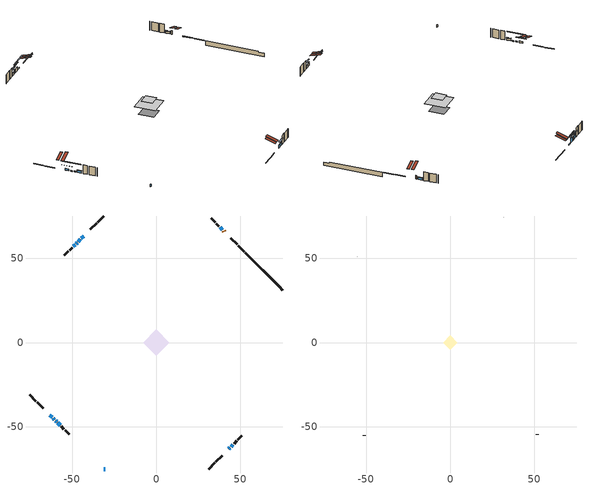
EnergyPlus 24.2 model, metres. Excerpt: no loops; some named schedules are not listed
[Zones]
conditioned space
 floor adiabatic (AdiabaticFloorConstruction): -7.83,0 0,7.83 7.83,0 0,-7.83 z3.05
 floor foundation (Slab1 construction): -5.54,0.24 -0.24,5.54 5.54,-0.24 0.24,-5.54 z-1.8
 wall outside (RimJoist1 construction): 31.15,-75.19 34.8,-71.54 / -75.19,-31.15 -71.54,-34.8 / -31.15,75.19 -34.8,71.54 / 52.38,53.96 48.73,57.62 z0.61:0.91
 wall outside (RimJoist2 construction): 35.46,-70.88 39.11,-67.23 / -70.88,-35.46 -67.23,-39.11 / -35.46,70.88 -39.11,67.23 / 48.07,58.27 44.41,61.93 z0.61:0.91
 wall outside (AdiabaticWallConstruction 1): 40.38,65.96 40.01,66.33 z0.61:2.64
 wall outside (AdiabaticWallConstruction): 39.35,66.99 37.92,68.43 / -58.6,-47.74 -57.16,-49.18 / -31.15,-75.19 -30.42,-75.19 z0.61:1.83; 43.15,-63.19 43.83,-62.51 z0.61:2.19; -63.19,-43.15 -61.82,-44.52 z0.61:1.58; -43.15,63.19 -44.44,61.9 / -61.17,-45.17 -60.52,-45.82 z0.61:1.17; -59.87,-46.48 -59.25,-47.09 z0.61:1.12; -45.1,61.24 -46.39,59.95 / -47.05,59.29 -47.5,58.84 z0.61:2.74; -48.15,58.19 -49.25,57.09 / 44.49,-61.85 45.59,-60.76 z0.61:2.24
 wall outside (Wall1 construction): 46.24,-60.1 47.86,-58.49 / -56.5,-49.84 -54.89,-51.45 / -49.91,56.43 -51.52,54.82 / 37.26,69.08 35.65,70.7 z0.61:5.49
 wall outside (Wall2 construction): 48.51,-57.83 50.92,-55.42 / -54.23,-52.11 -51.82,-54.52 / -52.18,54.16 -54.59,51.75 / 34.99,71.35 32.58,73.76 z0.61:5.49
 wall foundation (FoundationWall1 construction): 53.04,53.3,-1.8 53.04,53.3,0.61 72.98,33.36,0.61 72.98,33.36,-0.02 75.19,31.15,-0.02 75.19,31.15,-1.8
 window (WindowConstruction): 39.35,66.99 37.92,68.42 z0.61:1.83
 window (WindowConstruction 6): 43.15,-63.19 43.83,-62.51 z0.61:2.19
 window (WindowConstruction 7): -63.19,-43.15 -61.82,-44.52 z0.61:1.58
 window (WindowConstruction 9): -43.15,63.19 -44.44,61.9 z0.61:1.17
 window (WindowConstruction 10): -61.17,-45.17 -60.52,-45.82 z0.61:1.17
 window (WindowConstruction 11): -59.86,-46.48 -59.25,-47.09 z0.61:1.12
 window (WindowConstruction 1): -58.6,-47.74 -57.16,-49.18 z0.61:1.83
 window (WindowConstruction 8): -31.15,-75.19 -30.42,-75.19 z0.61:1.83
 window (WindowConstruction 2): -45.1,61.24 -46.39,59.95 z0.61:2.74
 window (WindowConstruction 3): -47.05,59.29 -47.5,58.84 z0.61:2.74
 window (WindowConstruction 4): -48.16,58.19 -49.25,57.09 z0.61:2.23
 window (WindowConstruction 5): 44.49,-61.85 45.59,-60.76 z0.61:2.23
 door (Door): 40.38,65.96 40.01,66.33 z0.61:2.64
 ceiling adiabatic (AdiabaticFloorConstruction): 0,-7.83 7.83,0 0,7.83 -7.83,0 z3.05
 roof outside (Roof1 construction): 40.75,-65.6,5.49 37.05,-61.9,7.23 36.07,-62.87,7.23 39.77,-66.57,5.49; -65.6,-40.75,5.49 -61.9,-37.05,7.23 -62.87,-36.07,7.23 -66.57,-39.77,5.49; -40.75,65.6,5.49 -37.05,61.9,7.23 -36.07,62.87,7.23 -39.77,66.57,5.49; 42.78,63.56,5.49 39.08,59.86,7.23 40.06,58.89,7.23 43.76,62.58,5.49
attic - vented
 floor to conditioned space (Floor1 construction Reversed): -4.25,0 0,4.25 4.25,0 0,-4.25 z5.49
 wall outside (Wall3 construction): 51.58,-54.76 51.7,-54.64 / -51.17,-55.17 -51.05,-55.29 / -55.25,51.1 -55.36,50.98 / 31.92,74.42 31.8,74.54 z0.61:5.49
 roof outside (Roof2 construction): 42.49,-63.85,5.49 38.35,-59.71,7.44 37.26,-60.8,7.44 41.4,-64.94,5.49; -63.85,-42.49,5.49 -59.71,-38.35,7.44 -60.8,-37.26,7.44 -64.94,-41.4,5.49; -42.49,63.85,5.49 -38.35,59.71,7.44 -37.26,60.8,7.44 -41.4,64.94,5.49; 41.04,65.31,5.49 36.9,61.17,7.44 37.99,60.08,7.44 42.13,64.22,5.49
shading: 37.77,68.57 39.49,66.85 39.79,67.14 38.07,68.86 z2.03; 43.98,-62.37 43.01,-63.33 43.3,-63.62 44.27,-62.66 z2.39; -60.57,-45.78 -64.45,-41.89 -64.74,-42.18 -60.86,-46.07 z3.36; -47.56,58.79 -40.04,66.3 -40.33,66.59 -47.85,59.08 z5.57; -57.41,-48.93 -64.28,-42.06 -64.57,-42.35 -57.7,-49.22 z5.57; -56.14,-50.2 -62.98,-43.36 -63.27,-43.66 -56.43,-50.49 z5.52; -57.02,-49.32 -58.74,-47.6 -59.03,-47.89 -57.31,-49.61 z2.03; -47.65,58.69 -43.84,62.5 -44.13,62.79 -47.94,58.98 z4.52; -48.76,57.58 -45.79,60.55 -46.08,60.84 -49.05,57.88 z4.52; -50.51,55.83 -46.9,59.44 -47.19,59.74 -50.8,56.12 z4.01; 46.84,-59.5 43.23,-63.11 43.52,-63.4 47.13,-59.79 z4.01
[Building]
Building 1: Terrain=Suburbs
[Site:Location]
Quebec Intl AP_QC: Latitude {deg}=46.8; Longitude {deg}=-71.38; Time Zone {hr}=-5; Elevation {m}=74; Keep Site Location Information=Yes
[Site:GroundTemperature:Shallow]
0.0108218, -2.24938, -2.43038, -1.3578, 2.94801, 7.23376, 10.9493, 13.303, 13.5029, 11.5886, 7.96783, 3.81355
[Site:WaterMainsTemperature]
Calculation Method=Schedule; Temperature Schedule=mains temperature schedule
[Material] Roughness=Rough; Thermal Absorptance=0.9
Name | Thickness {m} | Conductivity {W/m-K} | Density {kg/m3} | Specific Heat {J/kg-K} | Solar Absorptance | Visible Absorptance
asphalt or fiberglass shingles | 0.00635 | 0.162714 | 1121.4 | 1465.45 | 0.4 | 0.4
ceiling loosefill ins | 0.0846667 | 0.0480833 | 16.02 | 1046.75 | 0.7 | 0.7
ceiling stud and cavity | 0.1397 | 0.0932282 | 65.682 | 1177.47 | 0.7 | 0.7
concrete 4.0 in. | 0.1016 | 1.803125 | 2242.8 | 837.4 | 0.7 | 0.7
concrete 8.0 in. | 0.2032 | 1.803125 | 2242.8 | 837.4 | 0.7 | 0.7
door material | 0.04445 | 0.0451087 | 512.64 | 1214.23 | 0.7 | 0.7
exterior vertical ins | 0.0319004 | 0.029427 | 32.04 | 1214.23 | 0.7 | 0.7
floor covering | 0.0127 | 0.0433444 | 54.468 | 1339.84 | 0.6 | 0.6
floor rigid ins; wall rigid ins | 0.512978 | 0.029427 | 32.04 | 1214.23 | 0.7 | 0.7
floor stud and cavity | 0.1397 | 1.75129 | 37.0049 | 1207.88 | 0.7 | 0.7
furniture material conditioned space 1 | 0.1524 | 0.115458 | 640.8 | 1214.23 | 0.6 | 0.6
gypsum board | 0.0127 | 0.160291 | 801 | 837.4 | 0.6 | 0.6
gypsum board 1 | 0.0127 | 0.160291 | 801 | 837.4 | 0.7 | 0.7
osb sheathing 0.5 in. | 0.0127 | 0.115458 | 512.64 | 1214.23 | 0.7 | 0.7
osb sheathing 0.75 in. | 0.01905 | 0.115458 | 512.64 | 1214.23 | 0.7 | 0.7
osb sheathing 2.0 in. | 0.0508 | 0.115458 | 512.64 | 1214.23 | 0.7 | 0.7
rim joist stud and cavity | 0.0508 | 0.0451784 | 125.044 | 1163.47 | 0.6 | 0.6
rim joist stud and cavity 1 | 0.0508 | 0.0310022 | 125.044 | 1163.47 | 0.6 | 0.6
roof stud and cavity | 0.2032 | 0.178146 | 78.34581 | 1123.46 | 0.7 | 0.7
wall stud and cavity | 0.1397 | 0.0917207 | 139.0536 | 1170.24 | 0.7 | 0.7
wall stud and cavity 1 | 0.1397 | 0.0884486 | 139.0536 | 1170.24 | 0.7 | 0.7
wall stud and cavity 2 | 0.0889 | 6.1454 | 50.32683 | 1063.81 | 0.6 | 0.6
wall stud and cavity 3 | 0.0889 | 0.380278 | 52.3479 | 1209.89 | 0.7 | 0.7
wall stud and cavity 4 | 0.0889 | 0.391764 | 83.0341 | 1211.67 | 0.7 | 0.7
wood siding | 0.0254 | 0.102417 | 544.68 | 1172.36 | 0.4 | 0.4
wood siding 1 | 0.00254 | 0.102417 | 544.68 | 1172.36 | 0.4 | 0.4
wood siding 2; wood siding 3; wood siding 4 | 0.0254 | 0.102417 | 544.68 | 1172.36 | 0.7 | 0.7
[WindowMaterial:SimpleGlazingSystem]
Name | U-Factor {W/m2-K} | Solar Heat Gain Coefficient
WindowMaterial | 2.929848 | 0.66
WindowMaterial 1 | 2.97187 | 0.6
WindowMaterial 2 | 2.949721 | 0.64
WindowMaterial 3 | 2.89748 | 0.69
WindowMaterial 4 | 2.92303 | 0.66
WindowMaterial 5 | 2.94461 | 0.64
WindowMaterial 6 | 2.97414 | 0.62
WindowMaterial 7 | 2.986628 | 0.6
WindowMaterial 8 | 2.99742 | 0.59
[Construction]
AdiabaticFloorConstruction: floor stud and cavity, floor rigid ins, osb sheathing 0.75 in., floor covering
AdiabaticWallConstruction: wood siding 3, wall rigid ins, wall stud and cavity 3, gypsum board
AdiabaticWallConstruction 1: wood siding 4, wall rigid ins, wall stud and cavity 3, gypsum board
Door: door material
Floor1 construction Reversed: gypsum board, ceiling stud and cavity, ceiling loosefill ins
FoundationWall1 construction: concrete 8.0 in., gypsum board 1
furniture construction conditioned space 1: furniture material conditioned space 1
PartitionWallConstruction: gypsum board, wall stud and cavity 4, gypsum board
RimJoist1 construction: wood siding 2, osb sheathing 2.0 in., rim joist stud and cavity
RimJoist2 construction: wood siding 2, osb sheathing 2.0 in., rim joist stud and cavity 1
Roof1 construction: asphalt or fiberglass shingles, osb sheathing 0.75 in., roof stud and cavity, gypsum board
Roof2 construction: asphalt or fiberglass shingles
Slab1 construction: concrete 4.0 in.
Wall1 construction: wood siding, osb sheathing 0.5 in., wall stud and cavity, gypsum board
Wall2 construction: wood siding, osb sheathing 0.5 in., wall stud and cavity 1, gypsum board
Wall3 construction: wood siding 1, wall stud and cavity 2
WindowConstruction; WindowConstruction 1: WindowMaterial
WindowConstruction 10; WindowConstruction 9: WindowMaterial 7
WindowConstruction 11: WindowMaterial 8
WindowConstruction 2: WindowMaterial 1
WindowConstruction 3: WindowMaterial 2
WindowConstruction 4; WindowConstruction 5: WindowMaterial 3
WindowConstruction 6: WindowMaterial 4
WindowConstruction 7: WindowMaterial 5
WindowConstruction 8: WindowMaterial 6
[Zone] Multiplier=1; Part of Total Floor Area=Yes
Name | Volume {m3}
attic - vented | 11.4317
conditioned space | 456.3
[Space]
Name | Zone | Volume {m3}
attic - vented 1 | attic - vented | 11.4317
conditioned space 1 | conditioned space | 456.3
[ZoneInfiltration:EffectiveLeakageArea]
infil attic - vented 1: Zone or Space=attic - vented 1; Schedule=Always On Discrete; Effective Air Leakage Area {cm2}=1332.92; Stack Coefficient=0.000474773; Wind Coefficient=1.47219e-05
[ZoneMixing]
whole house fan mix: Zone or Space=attic - vented; Schedule=Always On Continuous; Design Flow Rate Calculation Method=Flow/Zone; Design Flow Rate {m3/s}=0; Source Zone or Space=conditioned space
[SurfaceProperty:ExposedFoundationPerimeter]
Slab1: Exposed Perimeter Calculation Method=TotalExposedPerimeter; Total Exposed Perimeter {m}=31.334
[InternalMass] Zone or ZoneList=conditioned space; Space or SpaceList=conditioned space 1
Name | Construction | Surface Area {m2}
furniture mass conditioned space 1 | furniture construction conditioned space 1 | 73.5201
partition wall mass | PartitionWallConstruction | 183.8
[Lights]
interior lighting: Zone or ZoneList or Space or SpaceList=conditioned space 1; Schedule=interior lighting schedule; Design Level Calculation Method=LightingLevel; Lighting Level {W}=343.2; Return Air Fraction=0; Fraction Radiant=0.6; Fraction Visible=0.2; Fraction Replaceable=1
[People]
occupants: Zone or ZoneList or Space or SpaceList=conditioned space 1; Number of People Schedule=occupants schedule; Number of People Calculation Method=People; Number of People=3; Fraction Radiant=0.314171; Sensible Heat Fraction=0.56303; Activity Level Schedule=occupants activity schedule; Carbon Dioxide Generation Rate {m3/s-W}=0; Enable ASHRAE 55 Comfort Warnings=No; Mean Radiant Temperature Calculation Type=EnclosureAveraged
[ElectricEquipment] Zone or ZoneList or Space or SpaceList=conditioned space 1; Design Level Calculation Method=EquipmentLevel
Name | Schedule | Design Level {W} | Fraction Latent | Fraction Radiant | Fraction Lost
clothes dryer | clothes dryer schedule | 140.772 | 0.015 | 0.081 | 0.85
clothes washer | clothes washer schedule | 32.1985 | 0.03 | 0.162 | 0.7
cooking range | cooking range schedule | 215.147 | 0.08 | 0.432 | 0.2
dishwasher | dishwasher schedule | 66.8632 | 0.3 | 0.18 | 0.4
fridge | fridge schedule | 72.9452 | 0 | 0.6 | 0
mech vent bath fan 0 | mech vent bath fan 0 schedule | 50.2 | 0 | 0 | 1
mech vent house fan | mech vent house fan schedule | 0 | 0 | 0 | 1
mech vent house fan cfis | mech vent house fan cfis schedule | 0 | 0 | 0 | 0
mech vent range fan 0 | mech vent range fan 0 schedule | 57 | 0 | 0 | 1
misc plug loads | misc plug loads schedule | 494.7 | 0.045 | 0.513 | 0.1
whole house fan | Always On Discrete | 0 | 0 | 0 | 1
[OtherEquipment] Zone or ZoneList or Space or SpaceList=conditioned space 1; Design Level Calculation Method=EquipmentLevel
Name | Fuel Type | Schedule | Design Level {W} | Fraction Latent | Fraction Radiant | Fraction Lost
clothes dryer 1 | Electricity | clothes dryer schedule | 0 | 0.015 | 0.081 | 0.85
cooking range 1 | Electricity | cooking range schedule | 0 | 0.08 | 0.432 | 0.2
general water use latent | None | general water use schedule | 62.594 | 1 | 0 | 0
general water use sensible | None | general water use schedule | -61.6891 | 0 | 0.6 | 0
mech vent house fan latent load | None | Always On Discrete | 0 | 1 | 0 | 0
mech vent house fan sensible load | None | Always On Discrete | 0 | 0 | 0 | 0
water heater energy adjustment1 | Electricity | Always On Discrete | 0.01 | 0 | 0 | 1
[ZoneInfiltration:DesignFlowRate] Zone or ZoneList or Space or SpaceList=conditioned space 1; Schedule=Always On Discrete; Design Flow Rate Calculation Method=Flow/Zone; Design Flow Rate {m3/s}=0
infil flow; natural vent flow; whole house fan flow
[ZoneControl:Thermostat]
conditioned space Thermostat: Zone or ZoneList=conditioned space; Control Type Schedule=conditioned space Thermostat Schedule; Control 1=conditioned space temperature setpoint; Temperature Difference Between Cutout And Setpoint {deltaC}=0
[ThermostatSetpoint:DualSetpoint]
conditioned space temperature setpoint: Heating Setpoint Temperature Schedule=heating setpoint; Cooling Setpoint Temperature Schedule=cooling setpoint
[Zone equipment]
conditioned space: electric baseboard
[Foundation:Kiva]
Foundation Kiva 1: Initial Indoor Air Temperature {C}=18; Wall Height Above Grade {m}=0.609996; Wall Depth Below Slab {m}=0.2032; Custom Block Material Name 1=exterior vertical ins; Custom Block Depth 1 {m}=2.40999; Custom Block X Position 1 {m}=0.2159; Custom Block Z Position 1 {m}=0
[Foundation:Kiva:Settings]
Soil Conductivity {W/m-K}=0.849921; Soil Density {kg/m3}=1842.3; Soil Specific Heat {J/kg-K}=418.7; Ground Solar Absorptivity=0.9; Ground Thermal Absorptivity=0.9; Ground Surface Roughness {m}=0.03; Far-Field Width {m}=40; Deep-Ground Boundary Condition=ZeroFlux; Deep-Ground Depth {m}=40; Minimum Cell Dimension {m}=0.2; Maximum Cell Growth Coefficient=3; Simulation Timestep=Timestep
[Exterior:Lights]
exterior lighting: Schedule=exterior lighting schedule; Design Level {W}=75.6
[EnergyManagementSystem:Sensor] Output:Variable or Output:Meter Index Key=conditioned space
Name | Output:Variable or Output:Meter
conditioned_space_clg_unmet_s | Zone Cooling Setpoint Not Met Time
conditioned_space_htg_unmet_s | Zone Heating Setpoint Not Met Time
fridge_tin_s; tin_s; tin_s_1 | Zone Mean Air Temperature
tout_s | Zone Outdoor Air Drybulb Temperature
win_s | Zone Air Humidity Ratio
[Schedule:Constant]
Name | Hourly Value
Always On Continuous; mech vent house fan schedule; mech vent house fan cfis schedule; Always On Discrete | 1
occupants activity schedule | 117.228
fridge schedule | 0
[Schedule:Week:Daily]
interior lighting schedule Week Rule - Jan1-Jan27: interior lighting schedule day, interior lighting schedule day, interior lighting schedule day, interior lighting schedule day, interior lighting schedule day, interior lighting schedule day, interior lighting schedule day, interior lighting schedule default day, interior lighting schedule default day, interior lighting schedule default day, interior lighting schedule default day, interior lighting schedule default day
interior lighting schedule Week Rule - Jan28-Feb3: interior lighting schedule day, interior lighting schedule day, interior lighting schedule day, interior lighting schedule day, interior lighting schedule day 1, interior lighting schedule day 1, interior lighting schedule day 1, interior lighting schedule default day, interior lighting schedule default day, interior lighting schedule default day, interior lighting schedule default day, interior lighting schedule default day
interior lighting schedule Week Rule - Feb4-Feb24: interior lighting schedule day 1, interior lighting schedule day 1, interior lighting schedule day 1, interior lighting schedule day 1, interior lighting schedule day 1, interior lighting schedule day 1, interior lighting schedule day 1, interior lighting schedule default day, interior lighting schedule default day, interior lighting schedule default day, interior lighting schedule default day, interior lighting schedule default day
interior lighting schedule Week Rule - Feb25-Mar3: interior lighting schedule day 1, interior lighting schedule day 1, interior lighting schedule day 1, interior lighting schedule day 1, interior lighting schedule day 2, interior lighting schedule day 2, interior lighting schedule day 2, interior lighting schedule default day, interior lighting schedule default day, interior lighting schedule default day, interior lighting schedule default day, interior lighting schedule default day
interior lighting schedule Week Rule - Mar4-Mar31: interior lighting schedule day 2, interior lighting schedule day 2, interior lighting schedule day 2, interior lighting schedule day 2, interior lighting schedule day 2, interior lighting schedule day 2, interior lighting schedule day 2, interior lighting schedule default day, interior lighting schedule default day, interior lighting schedule default day, interior lighting schedule default day, interior lighting schedule default day
interior lighting schedule Week Rule - Apr1-Apr28: interior lighting schedule day 3, interior lighting schedule day 3, interior lighting schedule day 3, interior lighting schedule day 3, interior lighting schedule day 3, interior lighting schedule day 3, interior lighting schedule day 3, interior lighting schedule default day, interior lighting schedule default day, interior lighting schedule default day, interior lighting schedule default day, interior lighting schedule default day
interior lighting schedule Week Rule - Apr29-May5: interior lighting schedule day 3, interior lighting schedule day 3, interior lighting schedule day 4, interior lighting schedule day 4, interior lighting schedule day 4, interior lighting schedule day 4, interior lighting schedule day 4, interior lighting schedule default day, interior lighting schedule default day, interior lighting schedule default day, interior lighting schedule default day, interior lighting schedule default day
interior lighting schedule Week Rule - May6-May26: interior lighting schedule day 4, interior lighting schedule day 4, interior lighting schedule day 4, interior lighting schedule day 4, interior lighting schedule day 4, interior lighting schedule day 4, interior lighting schedule day 4, interior lighting schedule default day, interior lighting schedule default day, interior lighting schedule default day, interior lighting schedule default day, interior lighting schedule default day
interior lighting schedule Week Rule - May27-Jun2: interior lighting schedule day 4, interior lighting schedule day 4, interior lighting schedule day 4, interior lighting schedule day 4, interior lighting schedule day 4, interior lighting schedule day 5, interior lighting schedule day 5, interior lighting schedule default day, interior lighting schedule default day, interior lighting schedule default day, interior lighting schedule default day, interior lighting schedule default day
interior lighting schedule Week Rule - Jun3-Jun30: interior lighting schedule day 5, interior lighting schedule day 5, interior lighting schedule day 5, interior lighting schedule day 5, interior lighting schedule day 5, interior lighting schedule day 5, interior lighting schedule day 5, interior lighting schedule default day, interior lighting schedule default day, interior lighting schedule default day, interior lighting schedule default day, interior lighting schedule default day
interior lighting schedule Week Rule - Jul1-Jul28: interior lighting schedule day 6, interior lighting schedule day 6, interior lighting schedule day 6, interior lighting schedule day 6, interior lighting schedule day 6, interior lighting schedule day 6, interior lighting schedule day 6, interior lighting schedule default day, interior lighting schedule default day, interior lighting schedule default day, interior lighting schedule default day, interior lighting schedule default day
interior lighting schedule Week Rule - Jul29-Aug4: interior lighting schedule day 6, interior lighting schedule day 6, interior lighting schedule day 6, interior lighting schedule day 7, interior lighting schedule day 7, interior lighting schedule day 7, interior lighting schedule day 7, interior lighting schedule default day, interior lighting schedule default day, interior lighting schedule default day, interior lighting schedule default day, interior lighting schedule default day
interior lighting schedule Week Rule - Aug5-Aug25: interior lighting schedule day 7, interior lighting schedule day 7, interior lighting schedule day 7, interior lighting schedule day 7, interior lighting schedule day 7, interior lighting schedule day 7, interior lighting schedule day 7, interior lighting schedule default day, interior lighting schedule default day, interior lighting schedule default day, interior lighting schedule default day, interior lighting schedule default day
interior lighting schedule Week Rule - Aug26-Sep1: interior lighting schedule day 7, interior lighting schedule day 7, interior lighting schedule day 7, interior lighting schedule day 7, interior lighting schedule day 7, interior lighting schedule day 7, interior lighting schedule day 8, interior lighting schedule default day, interior lighting schedule default day, interior lighting schedule default day, interior lighting schedule default day, interior lighting schedule default day
interior lighting schedule Week Rule - Sep2-Sep29: interior lighting schedule day 8, interior lighting schedule day 8, interior lighting schedule day 8, interior lighting schedule day 8, interior lighting schedule day 8, interior lighting schedule day 8, interior lighting schedule day 8, interior lighting schedule default day, interior lighting schedule default day, interior lighting schedule default day, interior lighting schedule default day, interior lighting schedule default day
interior lighting schedule Week Rule - Sep30-Oct6: interior lighting schedule day 8, interior lighting schedule day 9, interior lighting schedule day 9, interior lighting schedule day 9, interior lighting schedule day 9, interior lighting schedule day 9, interior lighting schedule day 9, interior lighting schedule default day, interior lighting schedule default day, interior lighting schedule default day, interior lighting schedule default day, interior lighting schedule default day
interior lighting schedule Week Rule - Oct7-Oct27: interior lighting schedule day 9, interior lighting schedule day 9, interior lighting schedule day 9, interior lighting schedule day 9, interior lighting schedule day 9, interior lighting schedule day 9, interior lighting schedule day 9, interior lighting schedule default day, interior lighting schedule default day, interior lighting schedule default day, interior lighting schedule default day, interior lighting schedule default day
interior lighting schedule Week Rule - Oct28-Nov3: interior lighting schedule day 9, interior lighting schedule day 9, interior lighting schedule day 9, interior lighting schedule day 9, interior lighting schedule day 10, interior lighting schedule day 10, interior lighting schedule day 10, interior lighting schedule default day, interior lighting schedule default day, interior lighting schedule default day, interior lighting schedule default day, interior lighting schedule default day
interior lighting schedule Week Rule - Nov4-Nov24: interior lighting schedule day 10, interior lighting schedule day 10, interior lighting schedule day 10, interior lighting schedule day 10, interior lighting schedule day 10, interior lighting schedule day 10, interior lighting schedule day 10, interior lighting schedule default day, interior lighting schedule default day, interior lighting schedule default day, interior lighting schedule default day, interior lighting schedule default day
interior lighting schedule Week Rule - Nov25-Dec1: interior lighting schedule day 10, interior lighting schedule day 10, interior lighting schedule day 10, interior lighting schedule day 10, interior lighting schedule day 10, interior lighting schedule day 10, interior lighting schedule day 11, interior lighting schedule default day, interior lighting schedule default day, interior lighting schedule default day, interior lighting schedule default day, interior lighting schedule default day
interior lighting schedule Week Rule - Dec2-Dec31: interior lighting schedule day 11, interior lighting schedule day 11, interior lighting schedule day 11, interior lighting schedule day 11, interior lighting schedule day 11, interior lighting schedule day 11, interior lighting schedule day 11, interior lighting schedule default day, interior lighting schedule default day, interior lighting schedule default day, interior lighting schedule default day, interior lighting schedule default day
occupants schedule Week Rule - Jan1-Dec31: occupants schedule day, occupants schedule day, occupants schedule day, occupants schedule day, occupants schedule day, occupants schedule day, occupants schedule day, occupants schedule default day, occupants schedule default day, occupants schedule default day, occupants schedule default day, occupants schedule default day
clothes dryer schedule Week Rule - Jan1-Dec31: clothes dryer schedule day, clothes dryer schedule day, clothes dryer schedule day, clothes dryer schedule day, clothes dryer schedule day, clothes dryer schedule day, clothes dryer schedule day, clothes dryer schedule default day, clothes dryer schedule default day, clothes dryer schedule default day, clothes dryer schedule default day, clothes dryer schedule default day
clothes washer schedule Week Rule - Jan1-Dec31: clothes washer schedule day, clothes washer schedule day, clothes washer schedule day, clothes washer schedule day, clothes washer schedule day, clothes washer schedule day, clothes washer schedule day, clothes washer schedule default day, clothes washer schedule default day, clothes washer schedule default day, clothes washer schedule default day, clothes washer schedule default day
cooking range schedule Week Rule - Jan1-Dec31: cooking range schedule day, cooking range schedule day, cooking range schedule day, cooking range schedule day, cooking range schedule day, cooking range schedule day, cooking range schedule day, cooking range schedule default day, cooking range schedule default day, cooking range schedule default day, cooking range schedule default day, cooking range schedule default day
dishwasher schedule Week Rule - Jan1-Dec31: dishwasher schedule day, dishwasher schedule day, dishwasher schedule day, dishwasher schedule day, dishwasher schedule day, dishwasher schedule day, dishwasher schedule day, dishwasher schedule default day, dishwasher schedule default day, dishwasher schedule default day, dishwasher schedule default day, dishwasher schedule default day
mech vent bath fan 0 schedule Week Rule - Jan1-Dec31: mech vent bath fan 0 schedule day, mech vent bath fan 0 schedule day, mech vent bath fan 0 schedule day, mech vent bath fan 0 schedule day, mech vent bath fan 0 schedule day, mech vent bath fan 0 schedule day, mech vent bath fan 0 schedule day, mech vent bath fan 0 schedule default day, mech vent bath fan 0 schedule default day, mech vent bath fan 0 schedule default day, mech vent bath fan 0 schedule default day, mech vent bath fan 0 schedule default day
mech vent range fan 0 schedule Week Rule - Jan1-Dec31: mech vent range fan 0 schedule day, mech vent range fan 0 schedule day, mech vent range fan 0 schedule day, mech vent range fan 0 schedule day, mech vent range fan 0 schedule day, mech vent range fan 0 schedule day, mech vent range fan 0 schedule day, mech vent range fan 0 schedule default day, mech vent range fan 0 schedule default day, mech vent range fan 0 schedule default day, mech vent range fan 0 schedule default day, mech vent range fan 0 schedule default day
misc plug loads schedule Week Rule - Jan1-Dec31: misc plug loads schedule day, misc plug loads schedule day, misc plug loads schedule day, misc plug loads schedule day, misc plug loads schedule day, misc plug loads schedule day, misc plug loads schedule day, misc plug loads schedule default day, misc plug loads schedule default day, misc plug loads schedule default day, misc plug loads schedule default day, misc plug loads schedule default day
general water use schedule Week Rule - Jan1-Dec31: general water use schedule day, general water use schedule day, general water use schedule day, general water use schedule day, general water use schedule day, general water use schedule day, general water use schedule day, general water use schedule default day, general water use schedule default day, general water use schedule default day, general water use schedule default day, general water use schedule default day
exterior lighting schedule Week Rule - Jan1-Jan27: exterior lighting schedule day, exterior lighting schedule day, exterior lighting schedule day, exterior lighting schedule day, exterior lighting schedule day, exterior lighting schedule day, exterior lighting schedule day, exterior lighting schedule default day, exterior lighting schedule default day, exterior lighting schedule default day, exterior lighting schedule default day, exterior lighting schedule default day
exterior lighting schedule Week Rule - Jan28-Feb3: exterior lighting schedule day, exterior lighting schedule day, exterior lighting schedule day, exterior lighting schedule day, exterior lighting schedule day 1, exterior lighting schedule day 1, exterior lighting schedule day 1, exterior lighting schedule default day, exterior lighting schedule default day, exterior lighting schedule default day, exterior lighting schedule default day, exterior lighting schedule default day
exterior lighting schedule Week Rule - Feb4-Feb24: exterior lighting schedule day 1, exterior lighting schedule day 1, exterior lighting schedule day 1, exterior lighting schedule day 1, exterior lighting schedule day 1, exterior lighting schedule day 1, exterior lighting schedule day 1, exterior lighting schedule default day, exterior lighting schedule default day, exterior lighting schedule default day, exterior lighting schedule default day, exterior lighting schedule default day
exterior lighting schedule Week Rule - Feb25-Mar3: exterior lighting schedule day 1, exterior lighting schedule day 1, exterior lighting schedule day 1, exterior lighting schedule day 1, exterior lighting schedule day 2, exterior lighting schedule day 2, exterior lighting schedule day 2, exterior lighting schedule default day, exterior lighting schedule default day, exterior lighting schedule default day, exterior lighting schedule default day, exterior lighting schedule default day
exterior lighting schedule Week Rule - Mar4-Mar31: exterior lighting schedule day 2, exterior lighting schedule day 2, exterior lighting schedule day 2, exterior lighting schedule day 2, exterior lighting schedule day 2, exterior lighting schedule day 2, exterior lighting schedule day 2, exterior lighting schedule default day, exterior lighting schedule default day, exterior lighting schedule default day, exterior lighting schedule default day, exterior lighting schedule default day
exterior lighting schedule Week Rule - Apr1-Apr28: exterior lighting schedule day 3, exterior lighting schedule day 3, exterior lighting schedule day 3, exterior lighting schedule day 3, exterior lighting schedule day 3, exterior lighting schedule day 3, exterior lighting schedule day 3, exterior lighting schedule default day, exterior lighting schedule default day, exterior lighting schedule default day, exterior lighting schedule default day, exterior lighting schedule default day
exterior lighting schedule Week Rule - Apr29-May5: exterior lighting schedule day 3, exterior lighting schedule day 3, exterior lighting schedule day 4, exterior lighting schedule day 4, exterior lighting schedule day 4, exterior lighting schedule day 4, exterior lighting schedule day 4, exterior lighting schedule default day, exterior lighting schedule default day, exterior lighting schedule default day, exterior lighting schedule default day, exterior lighting schedule default day
exterior lighting schedule Week Rule - May6-May26: exterior lighting schedule day 4, exterior lighting schedule day 4, exterior lighting schedule day 4, exterior lighting schedule day 4, exterior lighting schedule day 4, exterior lighting schedule day 4, exterior lighting schedule day 4, exterior lighting schedule default day, exterior lighting schedule default day, exterior lighting schedule default day, exterior lighting schedule default day, exterior lighting schedule default day
exterior lighting schedule Week Rule - May27-Jun2: exterior lighting schedule day 4, exterior lighting schedule day 4, exterior lighting schedule day 4, exterior lighting schedule day 4, exterior lighting schedule day 4, exterior lighting schedule day 5, exterior lighting schedule day 5, exterior lighting schedule default day, exterior lighting schedule default day, exterior lighting schedule default day, exterior lighting schedule default day, exterior lighting schedule default day
exterior lighting schedule Week Rule - Jun3-Jun30: exterior lighting schedule day 5, exterior lighting schedule day 5, exterior lighting schedule day 5, exterior lighting schedule day 5, exterior lighting schedule day 5, exterior lighting schedule day 5, exterior lighting schedule day 5, exterior lighting schedule default day, exterior lighting schedule default day, exterior lighting schedule default day, exterior lighting schedule default day, exterior lighting schedule default day
exterior lighting schedule Week Rule - Jul1-Jul28: exterior lighting schedule day 6, exterior lighting schedule day 6, exterior lighting schedule day 6, exterior lighting schedule day 6, exterior lighting schedule day 6, exterior lighting schedule day 6, exterior lighting schedule day 6, exterior lighting schedule default day, exterior lighting schedule default day, exterior lighting schedule default day, exterior lighting schedule default day, exterior lighting schedule default day
exterior lighting schedule Week Rule - Jul29-Aug4: exterior lighting schedule day 6, exterior lighting schedule day 6, exterior lighting schedule day 6, exterior lighting schedule day 7, exterior lighting schedule day 7, exterior lighting schedule day 7, exterior lighting schedule day 7, exterior lighting schedule default day, exterior lighting schedule default day, exterior lighting schedule default day, exterior lighting schedule default day, exterior lighting schedule default day
exterior lighting schedule Week Rule - Aug5-Aug25: exterior lighting schedule day 7, exterior lighting schedule day 7, exterior lighting schedule day 7, exterior lighting schedule day 7, exterior lighting schedule day 7, exterior lighting schedule day 7, exterior lighting schedule day 7, exterior lighting schedule default day, exterior lighting schedule default day, exterior lighting schedule default day, exterior lighting schedule default day, exterior lighting schedule default day
exterior lighting schedule Week Rule - Aug26-Sep1: exterior lighting schedule day 7, exterior lighting schedule day 7, exterior lighting schedule day 7, exterior lighting schedule day 7, exterior lighting schedule day 7, exterior lighting schedule day 7, exterior lighting schedule day 8, exterior lighting schedule default day, exterior lighting schedule default day, exterior lighting schedule default day, exterior lighting schedule default day, exterior lighting schedule default day
[Schedule:Year]
interior lighting schedule: interior lighting schedule Week Rule - Jan1-Jan27, 1, 1, 1, 27, interior lighting schedule Week Rule - Jan28-Feb3, 1, 28, 2, 3, interior lighting schedule Week Rule - Feb4-Feb24, 2, 4, 2, 24, interior lighting schedule Week Rule - Feb25-Mar3, 2, 25, 3, 3, interior lighting schedule Week Rule - Mar4-Mar31, 3, 4, 3, 31, interior lighting schedule Week Rule - Apr1-Apr28, 4, 1, 4, 28, interior lighting schedule Week Rule - Apr29-May5, 4, 29, 5, 5, interior lighting schedule Week Rule - May6-May26, 5, 6, 5, 26, interior lighting schedule Week Rule - May27-Jun2, 5, 27, 6, 2, interior lighting schedule Week Rule - Jun3-Jun30, 6, 3, 6, 30, interior lighting schedule Week Rule - Jul1-Jul28, 7, 1, 7, 28, interior lighting schedule Week Rule - Jul29-Aug4, 7, 29, 8, 4, interior lighting schedule Week Rule - Aug5-Aug25, 8, 5, 8, 25, interior lighting schedule Week Rule - Aug26-Sep1, 8, 26, 9, 1, interior lighting schedule Week Rule - Sep2-Sep29, 9, 2, 9, 29, interior lighting schedule Week Rule - Sep30-Oct6, 9, 30, 10, 6, interior lighting schedule Week Rule - Oct7-Oct27, 10, 7, 10, 27, interior lighting schedule Week Rule - Oct28-Nov3, 10, 28, 11, 3, interior lighting schedule Week Rule - Nov4-Nov24, 11, 4, 11, 24, interior lighting schedule Week Rule - Nov25-Dec1, 11, 25, 12, 1, interior lighting schedule Week Rule - Dec2-Dec31, 12, 2, 12, 31
occupants schedule: occupants schedule Week Rule - Jan1-Dec31, 1, 1, 12, 31
clothes dryer schedule: clothes dryer schedule Week Rule - Jan1-Dec31, 1, 1, 12, 31
clothes washer schedule: clothes washer schedule Week Rule - Jan1-Dec31, 1, 1, 12, 31
cooking range schedule: cooking range schedule Week Rule - Jan1-Dec31, 1, 1, 12, 31
dishwasher schedule: dishwasher schedule Week Rule - Jan1-Dec31, 1, 1, 12, 31
mech vent bath fan 0 schedule: mech vent bath fan 0 schedule Week Rule - Jan1-Dec31, 1, 1, 12, 31
mech vent range fan 0 schedule: mech vent range fan 0 schedule Week Rule - Jan1-Dec31, 1, 1, 12, 31
misc plug loads schedule: misc plug loads schedule Week Rule - Jan1-Dec31, 1, 1, 12, 31
general water use schedule: general water use schedule Week Rule - Jan1-Dec31, 1, 1, 12, 31
exterior lighting schedule: exterior lighting schedule Week Rule - Jan1-Jan27, 1, 1, 1, 27, exterior lighting schedule Week Rule - Jan28-Feb3, 1, 28, 2, 3, exterior lighting schedule Week Rule - Feb4-Feb24, 2, 4, 2, 24, exterior lighting schedule Week Rule - Feb25-Mar3, 2, 25, 3, 3, exterior lighting schedule Week Rule - Mar4-Mar31, 3, 4, 3, 31, exterior lighting schedule Week Rule - Apr1-Apr28, 4, 1, 4, 28, exterior lighting schedule Week Rule - Apr29-May5, 4, 29, 5, 5, exterior lighting schedule Week Rule - May6-May26, 5, 6, 5, 26, exterior lighting schedule Week Rule - May27-Jun2, 5, 27, 6, 2, exterior lighting schedule Week Rule - Jun3-Jun30, 6, 3, 6, 30, exterior lighting schedule Week Rule - Jul1-Jul28, 7, 1, 7, 28, exterior lighting schedule Week Rule - Jul29-Aug4, 7, 29, 8, 4, exterior lighting schedule Week Rule - Aug5-Aug25, 8, 5, 8, 25, exterior lighting schedule Week Rule - Aug26-Sep1, 8, 26, 9, 1, exterior lighting schedule Week Rule - Sep2-Sep29, 9, 2, 9, 29, exterior lighting schedule Week Rule - Sep30-Oct6, 9, 30, 10, 6, exterior lighting schedule Week Rule - Oct7-Oct27, 10, 7, 10, 27, exterior lighting schedule Week Rule - Oct28-Nov3, 10, 28, 11, 3, exterior lighting schedule Week Rule - Nov4-Nov24, 11, 4, 11, 24, exterior lighting schedule Week Rule - Nov25-Dec1, 11, 25, 12, 1, exterior lighting schedule Week Rule - Dec2-Dec31, 12, 2, 12, 31
[Schedule:Compact]
conditioned space Thermostat Schedule: Through: 12/31, For: AllDays, Until: 24:00, 4
mains temperature schedule: Through: 01/01, For: AllDays, Until: 24:00, 5.175, Through: 01/02, For: AllDays, Until: 24:00, 5.10167, Through: 01/03, For: AllDays, Until: 24:00, 5.02889, Through: 01/04, For: AllDays, Until: 24:00, 4.95778, Through: 01/05, For: AllDays, Until: 24:00, 4.88778, Through: 01/06, For: AllDays, Until: 24:00, 4.81833, Through: 01/07, For: AllDays, Until: 24:00, 4.75056, Through: 01/08, For: AllDays, Until: 24:00, 4.68389, Through: 01/09, For: AllDays, Until: 24:00, 4.61833, Through: 01/10, For: AllDays, Until: 24:00, 4.55389, Through: 01/11, For: AllDays, Until: 24:00, 4.49056, Through: 01/12, For: AllDays, Until: 24:00, 4.42889, Through: 01/13, For: AllDays, Until: 24:00, 4.36778, Through: 01/14, For: AllDays, Until: 24:00, 4.30889, Through: 01/15, For: AllDays, Until: 24:00, 4.25056, Through: 01/16, For: AllDays, Until: 24:00, 4.19389, Through: 01/17, For: AllDays, Until: 24:00, 4.13833, Through: 01/18, For: AllDays, Until: 24:00, 4.08444, Through: 01/19, For: AllDays, Until: 24:00, 4.03167, Through: 01/20, For: AllDays, Until: 24:00, 3.98056, Through: 01/21, For: AllDays, Until: 24:00, 3.93056, Through: 01/22, For: AllDays, Until: 24:00, 3.88222, Through: 01/23, For: AllDays, Until: 24:00, 3.835, Through: 01/24, For: AllDays, Until: 24:00, 3.78944, Through: 01/25, For: AllDays, Until: 24:00, 3.74556, Through: 01/26, For: AllDays, Until: 24:00, 3.70278, Through: 01/27, For: AllDays, Until: 24:00, 3.66167, Through: 01/28, For: AllDays, Until: 24:00, 3.62167, Through: 01/29, For: AllDays, Until: 24:00, 3.58389, Through: 01/30, For: AllDays, Until: 24:00, 3.54722, Through: 01/31, For: AllDays, Until: 24:00, 3.51167, Through: 02/01, For: AllDays, Until: 24:00, 3.47833, Through: 02/02, For: AllDays, Until: 24:00, 3.44611, Through: 02/03, For: AllDays, Until: 24:00, 3.41556, Through: 02/04, For: AllDays, Until: 24:00, 3.38667, Through: 02/05, For: AllDays, Until: 24:00, 3.35944, Through: 02/06, For: AllDays, Until: 24:00, 3.33389, Through: 02/07, For: AllDays, Until: 24:00, 3.30944, Through: 02/08, For: AllDays, Until: 24:00, 3.28667, Through: 02/09, For: AllDays, Until: 24:00, 3.26611, Through: 02/10, For: AllDays, Until: 24:00, 3.24667, Through: 02/11, For: AllDays, Until: 24:00, 3.22889, Through: 02/12, For: AllDays, Until: 24:00, 3.21278, Through: 02/13, For: AllDays, Until: 24:00, 3.19833, Through: 02/14, For: AllDays, Until: 24:00, 3.18556, Through: 02/15, For: AllDays, Until: 24:00, 3.17389, Through: 02/16, For: AllDays, Until: 24:00, 3.16444, Through: 02/17, For: AllDays, Until: 24:00, 3.15667, Through: 02/18, For: AllDays, Until: 24:00, 3.15056, Through: 02/19, For: AllDays, Until: 24:00, 3.14556, Through: 02/20, For: AllDays, Until: 24:00, 3.14278, Through: 02/21, For: AllDays, Until: 24:00, 3.14111, Through: 02/22, For: AllDays, Until: 24:00, 3.14167, Through: 02/23, For: AllDays, Until: 24:00, 3.14333, Through: 02/24, For: AllDays, Until: 24:00, 3.14722, Through: 02/25, For: AllDays, Until: 24:00, 3.15222, Through: 02/26, For: AllDays, Until: 24:00, 3.15944, Through: 02/27, For: AllDays, Until: 24:00, 3.16778, Through: 02/28, For: AllDays, Until: 24:00, 3.17778, Through: 03/01, For: AllDays, Until: 24:00, 3.18944, Through: 03/02, For: AllDays, Until: 24:00, 3.20333, Through: 03/03, For: AllDays, Until: 24:00, 3.21833, Through: 03/04, For: AllDays, Until: 24:00, 3.235, Through: 03/05, For: AllDays, Until: 24:00, 3.25333, Through: 03/06, For: AllDays, Until: 24:00, 3.27333, Through: 03/07, For: AllDays, Until: 24:00, 3.29444, Through: 03/08, For: AllDays, Until: 24:00, 3.31778, Through: 03/09, For: AllDays, Until: 24:00, 3.34222, Through: 03/10, For: AllDays, Until: 24:00, 3.36889, Through: 03/11, For: AllDays, Until: 24:00, 3.39667, Through: 03/12, For: AllDays, Until: 24:00, 3.42611, Through: 03/13, For: AllDays, Until: 24:00, 3.45722, Through: 03/14, For: AllDays, Until: 24:00, 3.49, Through: 03/15, For: AllDays, Until: 24:00, 3.52389, Through: 03/16, For: AllDays, Until: 24:00, 3.55944, Through: 03/17, For: AllDays, Until: 24:00, 3.59667, Through: 03/18, For: AllDays, Until: 24:00, 3.63556, Through: 03/19, For: AllDays, Until: 24:00, 3.67556, Through: 03/20, For: AllDays, Until: 24:00, 3.71722, Through: 03/21, For: AllDays, Until: 24:00, 3.76056, Through: 03/22, For: AllDays, Until: 24:00, 3.80556, Through: 03/23, For: AllDays, Until: 24:00, 3.85111, Through: 03/24, For: AllDays, Until: 24:00, 3.89889, Through: 03/25, For: AllDays, Until: 24:00, 3.94778, Through: 03/26, For: AllDays, Until: 24:00, 3.99833, Through: 03/27, For: AllDays, Until: 24:00, 4.05, Through: 03/28, For: AllDays, Until: 24:00, 4.10333, Through: 03/29, For: AllDays, Until: 24:00, 4.15778, Through: 03/30, For: AllDays, Until: 24:00, 4.21333, Through: 03/31, For: AllDays, Until: 24:00, 4.27056, Through: 04/01, For: AllDays, Until: 24:00, 4.32944, Through: 04/02, For: AllDays, Until: 24:00, 4.38889, Through: 04/03, For: AllDays, Until: 24:00, 4.45, Through: 04/04, For: AllDays, Until: 24:00, 4.51222, Through: 04/05, For: AllDays, Until: 24:00, 4.57611, Through: 04/06, For: AllDays, Until: 24:00, 4.64056, Through: 04/07, For: AllDays, Until: 24:00, 4.70667, Through: 04/08, For: AllDays, Until: 24:00, 4.77389, Through: 04/09, For: AllDays, Until: 24:00, 4.84222, Through: 04/10, For: AllDays, Until: 24:00, 4.91167, Through: 04/11, For: AllDays, Until: 24:00, 4.98278, Through: 04/12, For: AllDays, Until: 24:00, 5.05444, Through: 04/13, For: AllDays, Until: 24:00, 5.12722, Through: 04/14, For: AllDays, Until: 24:00, 5.20111, Through: 04/15, For: AllDays, Until: 24:00, 5.27611, Through: 04/16, For: AllDays, Until: 24:00, 5.35167, Through: 04/17, For: AllDays, Until: 24:00, 5.42889, Through: 04/18, For: AllDays, Until: 24:00, 5.50667, Through: 04/19, For: AllDays, Until: 24:00, 5.58556, Through: 04/20, For: AllDays, Until: 24:00, 5.665, Through: 04/21, For: AllDays, Until: 24:00, 5.74611, Through: 04/22, For: AllDays, Until: 24:00, 5.82722, Through: 04/23, For: AllDays, Until: 24:00, 5.91, Through: 04/24, For: AllDays, Until: 24:00, 5.99278, Through: 04/25, For: AllDays, Until: 24:00, 6.07722, Through: 04/26, For: AllDays, Until: 24:00, 6.16167, Through: 04/27, For: AllDays, Until: 24:00, 6.24722, Through: 04/28, For: AllDays, Until: 24:00, 6.33389, Through: 04/29, For: AllDays, Until: 24:00, 6.42056, Through: 04/30, For: AllDays, Until: 24:00, 6.50833, Through: 05/01, For: AllDays, Until: 24:00, 6.59667, Through: 05/02, For: AllDays, Until: 24:00, 6.68556, Through: 05/03, For: AllDays, Until: 24:00, 6.775, Through: 05/04, For: AllDays, Until: 24:00, 6.86556, Through: 05/05, For: AllDays, Until: 24:00, 6.95611, Through: 05/06, For: AllDays, Until: 24:00, 7.04722, Through: 05/07, For: AllDays, Until: 24:00, 7.13889, Through: 05/08, For: AllDays, Until: 24:00, 7.23111, Through: 05/09, For: AllDays, Until: 24:00, 7.32333, Through: 05/10, For: AllDays, Until: 24:00, 7.41667, Through: 05/11, For: AllDays, Until: 24:00, 7.51, Through: 05/12, For: AllDays, Until: 24:00, 7.60389, Through: 05/13, For: AllDays, Until: 24:00, 7.69778, Through: 05/14, For: AllDays, Until: 24:00, 7.79222, Through: 05/15, For: AllDays, Until: 24:00, 7.88667, Through: 05/16, For: AllDays, Until: 24:00, 7.98167, Through: 05/17, For: AllDays, Until: 24:00, 8.07667, Through: 05/18, For: AllDays, Until: 24:00, 8.17167, Through: 05/19, For: AllDays, Until: 24:00, 8.26722, Through: 05/20, For: AllDays, Until: 24:00, 8.36278, Through: 05/21, For: AllDays, Until: 24:00, 8.45833, Through: 05/22, For: AllDays, Until: 24:00, 8.55444, Through: 05/23, For: AllDays, Until: 24:00, 8.65, Through: 05/24, For: AllDays, Until: 24:00, 8.74611, Through: 05/25, For: AllDays, Until: 24:00, 8.84167, Through: 05/26, For: AllDays, Until: 24:00, 8.93722, Through: 05/27, For: AllDays, Until: 24:00, 9.03333, Through: 05/28, For: AllDays, Until: 24:00, 9.12889, Through: 05/29, For: AllDays, Until: 24:00, 9.22389, Through: 05/30, For: AllDays, Until: 24:00, 9.31944, Through: 05/31, For: AllDays, Until: 24:00, 9.41444, Through: 06/01, For: AllDays, Until: 24:00, 9.50944, Through: 06/02, For: AllDays, Until: 24:00, 9.60389, Through: 06/03, For: AllDays, Until: 24:00, 9.69833, Through: 06/04, For: AllDays, Until: 24:00, 9.79278, Through: 06/05, For: AllDays, Until: 24:00, 9.88667, Through: 06/06, For: AllDays, Until: 24:00, 9.98, Through: 06/07, For: AllDays, Until: 24:00, 10.0728, Through: 06/08, For: AllDays, Until: 24:00, 10.1656, Through: 06/09, For: AllDays, Until: 24:00, 10.2578, Through: 06/10, For: AllDays, Until: 24:00, 10.3494, Through: 06/11, For: AllDays, Until: 24:00, 10.4411, Through: 06/12, For: AllDays, Until: 24:00, 10.5317, Through: 06/13, For: AllDays, Until: 24:00, 10.6222, Through: 06/14, For: AllDays, Until: 24:00, 10.7117, Through: 06/15, For: AllDays, Until: 24:00, 10.8006, Through: 06/16, For: AllDays, Until: 24:00, 10.8889, Through: 06/17, For: AllDays, Until: 24:00, 10.9772, Through: 06/18, For: AllDays, Until: 24:00, 11.0639, Through: 06/19, For: AllDays, Until: 24:00, 11.1506, Through: 06/20, For: AllDays, Until: 24:00, 11.2361, Through: 06/21, For: AllDays, Until: 24:00, 11.3211, Through: 06/22, For: AllDays, Until: 24:00, 11.4056, Through: 06/23, For: AllDays, Until: 24:00, 11.4889, Through: 06/24, For: AllDays, Until: 24:00, 11.5711, Through: 06/25, For: AllDays, Until: 24:00, 11.6533, Through: 06/26, For: AllDays, Until: 24:00, 11.7339, Through: 06/27, For: AllDays, Until: 24:00, 11.8139, Through: 06/28, For: AllDays, Until: 24:00, 11.8928, Through: 06/29, For: AllDays, Until: 24:00, 11.9711, Through: 06/30, For: AllDays, Until: 24:00, 12.0483, Through: 07/01, For: AllDays, Until: 24:00, 12.1244, Through: 07/02, For: AllDays, Until: 24:00, 12.1994, Through: 07/03, For: AllDays, Until: 24:00, 12.2733, Through: 07/04, For: AllDays, Until: 24:00, 12.3467, Through: 07/05, For: AllDays, Until: 24:00, 12.4183, Through: 07/06, For: AllDays, Until: 24:00, 12.4894, Through: 07/07, For: AllDays, Until: 24:00, 12.5589, Through: 07/08, For: AllDays, Until: 24:00, 12.6278, Through: 07/09, For: AllDays, Until: 24:00, 12.695, Through: 07/10, For: AllDays, Until: 24:00, 12.7617, Through: 07/11, For: AllDays, Until: 24:00, 12.8267, Through: 07/12, For: AllDays, Until: 24:00, 12.8906, Through: 07/13, For: AllDays, Until: 24:00, 12.9528, Through: 07/14, For: AllDays, Until: 24:00, 13.0144, Through: 07/15, For: AllDays, Until: 24:00, 13.0744, Through: 07/16, For: AllDays, Until: 24:00, 13.1333, Through: 07/17, For: AllDays, Until: 24:00, 13.1906, Through: 07/18, For: AllDays, Until: 24:00, 13.2467, Through: 07/19, For: AllDays, Until: 24:00, 13.3017, Through: 07/20, For: AllDays, Until: 24:00, 13.355, Through: 07/21, For: AllDays, Until: 24:00, 13.4072, Through: 07/22, For: AllDays, Until: 24:00, 13.4578, Through: 07/23, For: AllDays, Until: 24:00, 13.5067, Through: 07/24, For: AllDays, Until: 24:00, 13.5544, Through: 07/25, For: AllDays, Until: 24:00, 13.6011, Through: 07/26, For: AllDays, Until: 24:00, 13.6461, Through: 07/27, For: AllDays, Until: 24:00, 13.6894, Through: 07/28, For: AllDays, Until: 24:00, 13.7317, Through: 07/29, For: AllDays, Until: 24:00, 13.7722, Through: 07/30, For: AllDays, Until: 24:00, 13.8111, Through: 07/31, For: AllDays, Until: 24:00, 13.8489, Through: 08/01, For: AllDays, Until: 24:00, 13.8844, Through: 08/02, For: AllDays, Until: 24:00, 13.9189, Through: 08/03, For: AllDays, Until: 24:00, 13.9522, Through: 08/04, For: AllDays, Until: 24:00, 13.9833, Through: 08/05, For: AllDays, Until: 24:00, 14.0133, Through: 08/06, For: AllDays, Until: 24:00, 14.0411, Through: 08/07, For: AllDays, Until: 24:00, 14.0678, Through: 08/08, For: AllDays, Until: 24:00, 14.0933, Through: 08/09, For: AllDays, Until: 24:00, 14.1167, Through: 08/10, For: AllDays, Until: 24:00, 14.1383, Through: 08/11, For: AllDays, Until: 24:00, 14.1589, Through: 08/12, For: AllDays, Until: 24:00, 14.1772, Through: 08/13, For: AllDays, Until: 24:00, 14.1944, Through: 08/14, For: AllDays, Until: 24:00, 14.21, Through: 08/15, For: AllDays, Until: 24:00, 14.2233, Through: 08/16, For: AllDays, Until: 24:00, 14.2356, Through: 08/17, For: AllDays, Until: 24:00, 14.2461, Through: 08/18, For: AllDays, Until: 24:00, 14.255, Through: 08/19, For: AllDays, Until: 24:00, 14.2622, Through: 08/20, For: AllDays, Until: 24:00, 14.2678, Through: 08/21, For: AllDays, Until: 24:00, 14.2717, Through: 08/22, For: AllDays, Until: 24:00, 14.2739, Through: 08/23, For: AllDays, Until: 24:00, 14.2744, Through: 08/24, For: AllDays, Until: 24:00, 14.2733, Through: 08/25, For: AllDays, Until: 24:00, 14.2711, Through: 08/26, For: AllDays, Until: 24:00, 14.2667, Through: 08/27, For: AllDays, Until: 24:00, 14.2606, Through: 08/28, For: AllDays, Until: 24:00, 14.2528, Through: 08/29, For: AllDays, Until: 24:00, 14.2439, Through: 08/30, For: AllDays, Until: 24:00, 14.2328, Through: 08/31, For: AllDays, Until: 24:00, 14.2206, Through: 09/01, For: AllDays, Until: 24:00, 14.2061, Through: 09/02, For: AllDays, Until: 24:00, 14.1906, Through: 09/03, For: AllDays, Until: 24:00, 14.1728, Through: 09/04, For: AllDays, Until: 24:00, 14.1539, Through: 09/05, For: AllDays, Until: 24:00, 14.1333, Through: 09/06, For: AllDays, Until: 24:00, 14.1111, Through: 09/07, For: AllDays, Until: 24:00, 14.0872, Through: 09/08, For: AllDays, Until: 24:00, 14.0617, Through: 09/09, For: AllDays, Until: 24:00, 14.035, Through: 09/10, For: AllDays, Until: 24:00, 14.0061, Through: 09/11, For: AllDays, Until: 24:00, 13.9761, Through: 09/12, For: AllDays, Until: 24:00, 13.9444, Through: 09/13, For: AllDays, Until: 24:00, 13.9111, Through: 09/14, For: AllDays, Until: 24:00, 13.8761, Through: 09/15, For: AllDays, Until: 24:00, 13.84, Through: 09/16, For: AllDays, Until: 24:00, 13.8022, Through: 09/17, For: AllDays, Until: 24:00, 13.7628, Through: 09/18, For: AllDays, Until: 24:00, 13.7217, Through: 09/19, For: AllDays, Until: 24:00, 13.6794, Through: 09/20, For: AllDays, Until: 24:00, 13.6356, Through: 09/21, For: AllDays, Until: 24:00, 13.59, Through: 09/22, For: AllDays, Until: 24:00, 13.5433, Through: 09/23, For: AllDays, Until: 24:00, 13.4956, Through: 09/24, For: AllDays, Until: 24:00, 13.4456, Through: 09/25, For: AllDays, Until: 24:00, 13.395, Through: 09/26, For: AllDays, Until: 24:00, 13.3422, Through: 09/27, For: AllDays, Until: 24:00, 13.2883, Through: 09/28, For: AllDays, Until: 24:00, 13.2333, Through: 09/29, For: AllDays, Until: 24:00, 13.1772, Through: 09/30, For: AllDays, Until: 24:00, 13.1194, Through: 10/01, For: AllDays, Until: 24:00, 13.06, Through: 10/02, For: AllDays, Until: 24:00, 13, Through: 10/03, For: AllDays, Until: 24:00, 12.9383, Through: 10/04, For: AllDays, Until: 24:00, 12.8756, Through: 10/05, For: AllDays, Until: 24:00, 12.8111, Through: 10/06, For: AllDays, Until: 24:00, 12.7456, Through: 10/07, For: AllDays, Until: 24:00, 12.6794, Through: 10/08, For: AllDays, Until: 24:00, 12.6117, Through: 10/09, For: AllDays, Until: 24:00, 12.5428, Through: 10/10, For: AllDays, Until: 24:00, 12.4728, Through: 10/11, For: AllDays, Until: 24:00, 12.4017, Through: 10/12, For: AllDays, Until: 24:00, 12.3294, Through: 10/13, For: AllDays, Until: 24:00, 12.2561, Through: 10/14, For: AllDays, Until: 24:00, 12.1817, Through: 10/15, For: AllDays, Until: 24:00, 12.1061, Through: 10/16, For: AllDays, Until: 24:00, 12.03, Through: 10/17, For: AllDays, Until: 24:00, 11.9528, Through: 10/18, For: AllDays, Until: 24:00, 11.8744, Through: 10/19, For: AllDays, Until: 24:00, 11.795, Through: 10/20, For: AllDays, Until: 24:00, 11.715, Through: 10/21, For: AllDays, Until: 24:00, 11.6339, Through: 10/22, For: AllDays, Until: 24:00, 11.5517, Through: 10/23, For: AllDays, Until: 24:00, 11.4689, Through: 10/24, For: AllDays, Until: 24:00, 11.3856, Through: 10/25, For: AllDays, Until: 24:00, 11.3011, Through: 10/26, For: AllDays, Until: 24:00, 11.2161, Through: 10/27, For: AllDays, Until: 24:00, 11.13, Through: 10/28, For: AllDays, Until: 24:00, 11.0433, Through: 10/29, For: AllDays, Until: 24:00, 10.9561, Through: 10/30, For: AllDays, Until: 24:00, 10.8683, Through: 10/31, For: AllDays, Until: 24:00, 10.7794, Through: 11/01, For: AllDays, Until: 24:00, 10.6906, Through: 11/02, For: AllDays, Until: 24:00, 10.6006, Through: 11/03, For: AllDays, Until: 24:00, 10.51, Through: 11/04, For: AllDays, Until: 24:00, 10.4194, Through: 11/05, For: AllDays, Until: 24:00, 10.3278, Through: 11/06, For: AllDays, Until: 24:00, 10.2361, Through: 11/07, For: AllDays, Until: 24:00, 10.1439, Through: 11/08, For: AllDays, Until: 24:00, 10.0511, Through: 11/09, For: AllDays, Until: 24:00, 9.95778, Through: 11/10, For: AllDays, Until: 24:00, 9.86444, Through: 11/11, For: AllDays, Until: 24:00, 9.77056, Through: 11/12, For: AllDays, Until: 24:00, 9.67611, Through: 11/13, For: AllDays, Until: 24:00, 9.58167, Through: 11/14, For: AllDays, Until: 24:00, 9.48722, Through: 11/15, For: AllDays, Until: 24:00, 9.39222, Through: 11/16, For: AllDays, Until: 24:00, 9.29667, Through: 11/17, For: AllDays, Until: 24:00, 9.20167, Through: 11/18, For: AllDays, Until: 24:00, 9.10611, Through: 11/19, For: AllDays, Until: 24:00, 9.01056, Through: 11/20, For: AllDays, Until: 24:00, 8.915, Through: 11/21, For: AllDays, Until: 24:00, 8.81889, Through: 11/22, For: AllDays, Until: 24:00, 8.72333, Through: 11/23, For: AllDays, Until: 24:00, 8.62722, Through: 11/24, For: AllDays, Until: 24:00, 8.53167, Through: 11/25, For: AllDays, Until: 24:00, 8.43611, Through: 11/26, For: AllDays, Until: 24:00, 8.34, Through: 11/27, For: AllDays, Until: 24:00, 8.245, Through: 11/28, For: AllDays, Until: 24:00, 8.14944, Through: 11/29, For: AllDays, Until: 24:00, 8.05389, Through: 11/30, For: AllDays, Until: 24:00, 7.95889, Through: 12/01, For: AllDays, Until: 24:00, 7.86444, Through: 12/02, For: AllDays, Until: 24:00, 7.76944, Through: 12/03, For: AllDays, Until: 24:00, 7.67556, Through: 12/04, For: AllDays, Until: 24:00, 7.58167, Through: 12/05, For: AllDays, Until: 24:00, 7.48778, Through: 12/06, For: AllDays, Until: 24:00, 7.39444, Through: 12/07, For: AllDays, Until: 24:00, 7.30167, Through: 12/08, For: AllDays, Until: 24:00, 7.20889, Through: 12/09, For: AllDays, Until: 24:00, 7.11722, Through: 12/10, For: AllDays, Until: 24:00, 7.02556, Through: 12/11, For: AllDays, Until: 24:00, 6.93444, Through: 12/12, For: AllDays, Until: 24:00, 6.84389, Through: 12/13, For: AllDays, Until: 24:00, 6.75389, Through: 12/14, For: AllDays, Until: 24:00, 6.66444, Through: 12/15, For: AllDays, Until: 24:00, 6.57556, Through: 12/16, For: AllDays, Until: 24:00, 6.48778, Through: 12/17, For: AllDays, Until: 24:00, 6.4, Through: 12/18, For: AllDays, Until: 24:00, 6.31333, Through: 12/19, For: AllDays, Until: 24:00, 6.22722, Through: 12/20, For: AllDays, Until: 24:00, 6.14167, Through: 12/21, For: AllDays, Until: 24:00, 6.05722, Through: 12/22, For: AllDays, Until: 24:00, 5.97333, Through: 12/23, For: AllDays, Until: 24:00, 5.89, Through: 12/24, For: AllDays, Until: 24:00, 5.80778, Through: 12/25, For: AllDays, Until: 24:00, 5.72667, Through: 12/26, For: AllDays, Until: 24:00, 5.64611, Through: 12/27, For: AllDays, Until: 24:00, 5.56667, Through: 12/28, For: AllDays, Until: 24:00, 5.48833, Through: 12/29, For: AllDays, Until: 24:00, 5.41056, Through: 12/30, For: AllDays, Until: 24:00, 5.33389, Through: 12/31, For: AllDays, Until: 24:00, 5.25778
